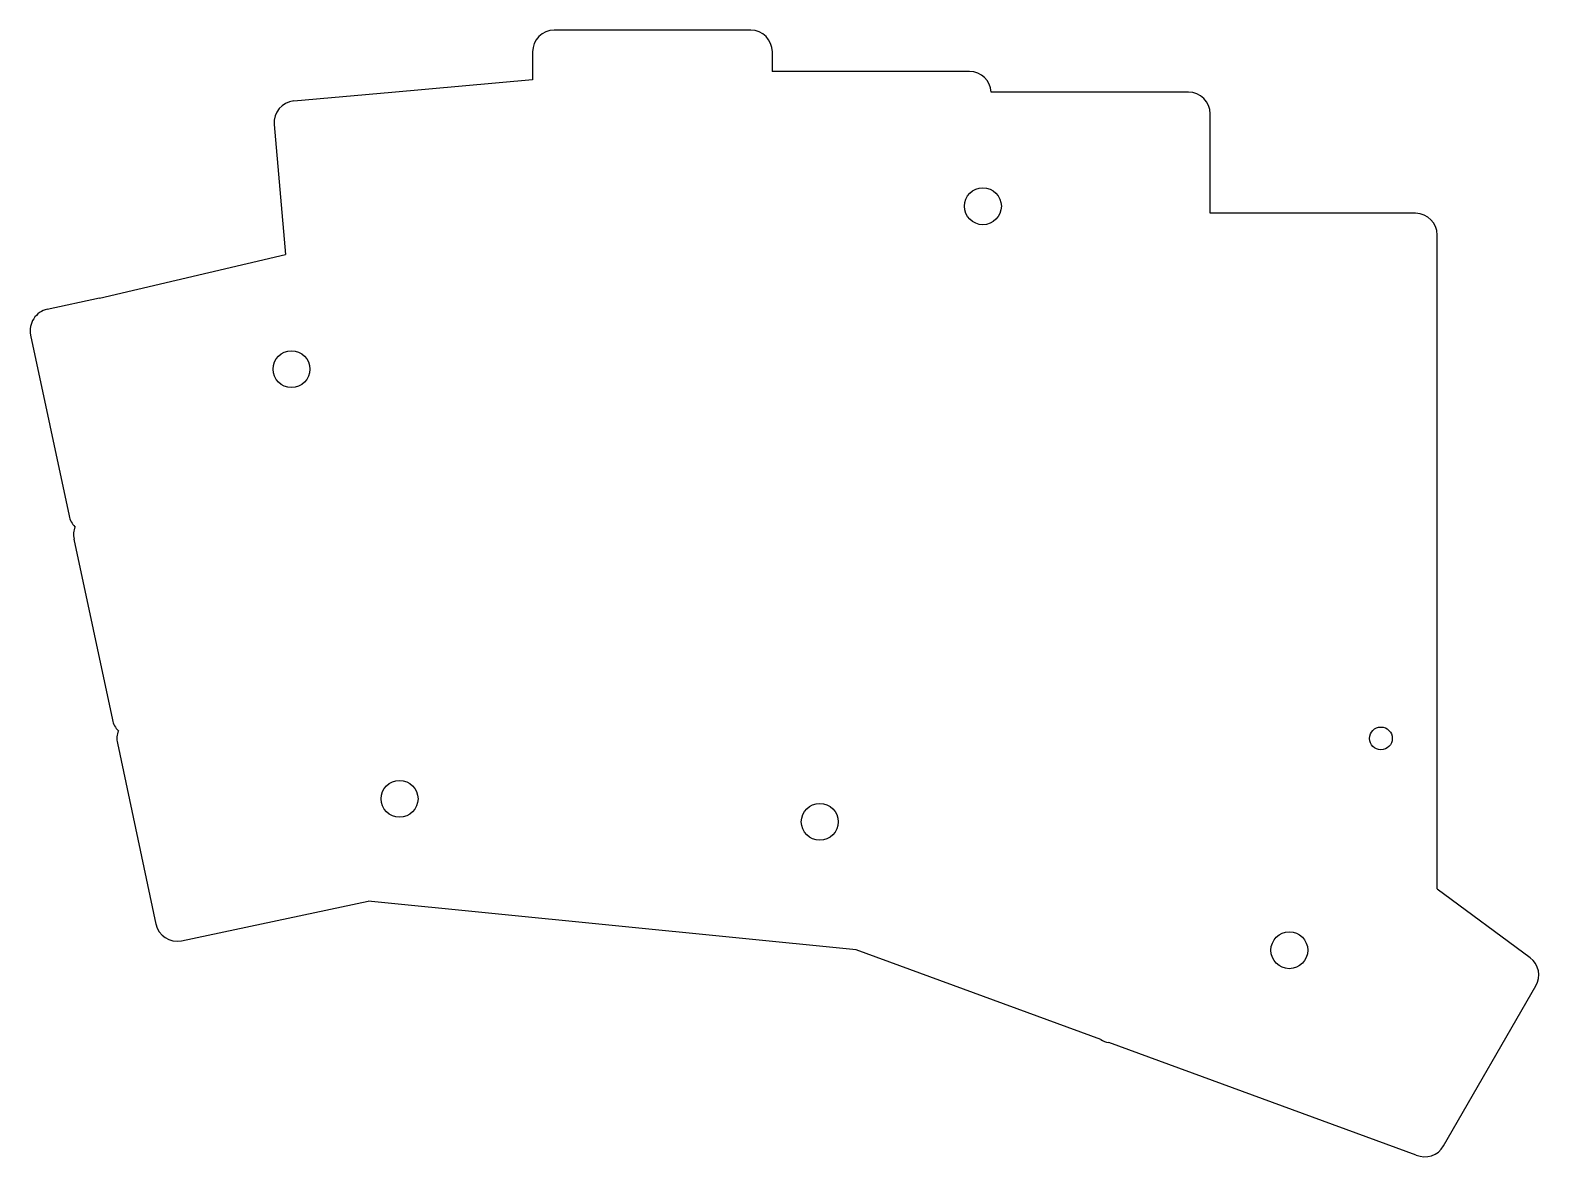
# Model space of a CAD drawing. Header units: millimetres. Extents: x -21 to 119, y -32 to 72.
import ezdxf

# ---------------------------------------------------------------- set-up
doc = ezdxf.new("R2010")
doc.units = ezdxf.units.MM

msp = doc.modelspace()

# ---------------------------------------------------------------- linework, layer by layer
for p, q in [((45.82, 71.8), (27.71, 71.8)), ((25.71, 69.8), (25.71, 67.23)), ((47.82, 67.99), (47.82, 69.8)), ((25.71, 67.23), (12.71, 66.06)), ((66.01, 67.99), (47.9, 67.99)), ((12.71, 66.06), (3.69, 65.27)), ((86.2, 66.09), (68.09, 66.09)), ((88.2, 54.91), (88.2, 64.09)), ((1.87, 63.11), (2.92, 51.12)), ((107.15, 54.91), (88.2, 54.91)), ((109.15, -7.38), (109.15, 52.91)), ((-14.25, 47.07), (2.92, 51.12)), ((-14.25, 47.07), (-19.05, 46.05)), ((-20.59, 43.68), (-17.04, 27)), ((-16.59, 24.86), (-13.04, 8.18)), ((-12.59, 6.04), (-9.04, -10.64)), ((109.15, -7.38), (117.71, -13.73)), ((-6.67, -12.18), (10.53, -8.52)), ((55.54, -13.02), (10.53, -8.52)), ((78.11, -21.3), (55.54, -13.02)), ((117.71, -13.73), (117.71, -13.74)), ((109.72, -31.11), (118.24, -16.35)), ((107.19, -31.96), (78.84, -21.56)), ((107.19, -31.95), (107.19, -31.96))]:
    msp.add_line(p, q)
for centre, radius in [((67.24, 55.56), 1.7), ((3.47, 40.54), 1.7), ((103.95, 6.48), 1.05), ((13.44, 0.91), 1.7), ((52.19, -1.21), 1.7), ((95.5, -13.06), 1.7)]:
    msp.add_circle(centre, radius)
for centre, start, end in [((27.71, 69.8), 90, 180), ((45.82, 69.8), 0, 90), ((47.9, 65.99), 90, 92.3785), ((66.01, 65.99), 2.6705, 90), ((68.09, 64.09), 90, 92.4407), ((86.2, 64.09), 0, 90), ((3.86, 63.28), 95, 185), ((107.15, 52.91), 0, 90), ((-18.63, 44.1), 102, 192), ((-15.09, 27.42), 192, 225.2042), ((-14.63, 25.28), 158.7958, 192), ((-11.09, 8.6), 192, 225.2042), ((-10.63, 6.46), 158.7958, 192), ((-7.08, -10.22), 192, 282), ((116.51, -15.35), 330, 413.3387), ((79.15, -19.59), 238.6988, 261.0255), ((107.99, -30.11), 246.6613, 330)]:
    msp.add_arc(centre, 2, start, end)

doc.saveas('drawing.dxf')
